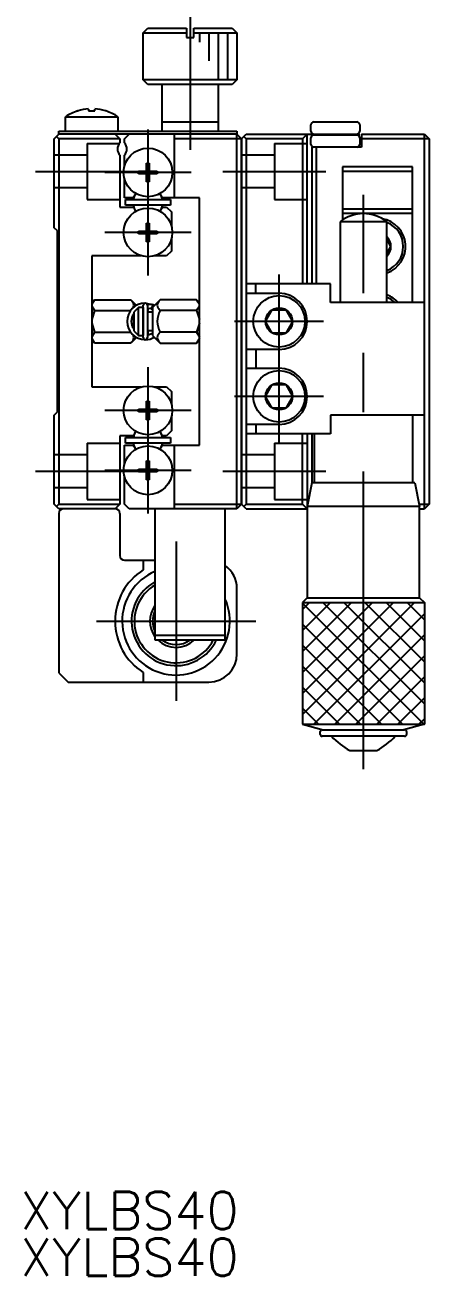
# Model space of a CAD drawing. Extents: x 1 to 282, y 0 to 201.
# Drawn here: x 0.5 to 43.6, y 0 to 133.5 of the extents above; entities that cross this region are included whole.
import ezdxf

# ---------------------------------------------------------------- set-up
doc = ezdxf.new("R2010")
doc.units = 0
doc.linetypes.add('CENTER', pattern=[50.8, 31.75, -6.35, 6.35, -6.35])
doc.linetypes.add('DASHED', pattern=[19.05, 12.7, -6.35])
doc.layers.get('0').update_dxf_attribs({"linetype": 'CONTINUOUS'})
doc.layers.add('CENTER', color=1, linetype='CENTER')
doc.styles.get("Standard").update_dxf_attribs({"font": 'txt.shx', "height": 3, "bigfont": 'bigfont.shx'})

# ---------------------------------------------------------------- blocks, each defined once
blk = doc.blocks.new('*U53')
at = {"color": 7, "linetype": 'CONTINUOUS'}
blk.add_text('XYLBS40', height=4, dxfattribs=at).set_placement((0, 5))
blk = doc.blocks.new('*U54')
at = {"color": 7, "linetype": 'CONTINUOUS'}
blk.add_text('XYLBS40', height=4, dxfattribs=at).set_placement((0, 0))

msp = doc.modelspace()

# ---------------------------------------------------------------- linework, layer by layer
at = {"color": 7, "linetype": 'CONTINUOUS'}
for p, q in [((13.13, 132.7), (13.63, 133.2)), ((13.13, 132.7), (17.73, 132.7)), ((13.13, 127.7), (13.13, 132.7)), ((13.63, 133.2), (17.73, 133.2)), ((17.73, 133.2), (17.73, 132.2)), ((18.53, 132.2), (18.53, 133.2)), ((18.53, 133.2), (22.63, 133.2)), ((18.53, 132.7), (23.13, 132.7)), ((22.63, 133.2), (23.13, 132.7)), ((23.13, 132.7), (23.13, 127.7)), ((17.73, 132.2), (18.53, 132.2)), ((23.13, 127.7), (13.13, 127.7)), ((13.63, 127.2), (13.13, 127.7)), ((22.63, 127.2), (13.63, 127.2)), ((15.13, 127.2), (15.13, 122.2)), ((21.13, 127.2), (21.13, 122.2)), ((23.13, 127.7), (22.63, 127.2)), ((6.13, 124.37), (6.17, 124.37)), ((7.28, 124.57), (7.28, 124.37)), ((7.28, 124.37), (7.98, 124.37)), ((7.98, 124.37), (7.98, 124.57)), ((9.13, 124.37), (9.08, 124.37)), ((4.83, 122.2), (4.83, 123.74)), ((4.83, 123.74), (10.43, 123.74)), ((10.43, 123.74), (10.43, 122.2)), ((15.13, 123.2), (21.13, 123.2)), ((31.03, 122.2), (31.03, 122.9)), ((31.33, 123.2), (35.93, 123.2)), ((36.23, 122.9), (36.23, 122.2)), ((3.63, 121.4), (4.13, 121.9)), ((4.13, 121.4), (3.88, 121.65)), ((4.13, 122.2), (23.13, 122.2)), ((4.13, 121.9), (4.13, 122.2)), ((23.13, 121.9), (4.13, 121.9)), ((10.13, 121.9), (10.63, 121.4)), ((11.13, 121.4), (11.63, 121.9)), ((16.43, 121.9), (16.43, 115.1)), ((23.13, 122.2), (23.13, 121.9)), ((23.13, 121.9), (23.63, 121.4)), ((23.13, 81.9), (23.13, 121.9)), ((23.63, 121.4), (24.13, 121.9)), ((24.13, 121.4), (23.88, 121.65)), ((24.13, 121.9), (30.63, 121.9)), ((30.63, 121.9), (30.13, 121.4)), ((30.63, 105.9), (30.63, 121.9)), ((30.63, 121.9), (36.13, 121.9)), ((31.33, 121.8), (35.93, 121.8)), ((32.08, 121.9), (32.08, 121.8)), ((32.2, 121.9), (32.2, 121.8)), ((33.63, 121.9), (33.63, 121.8)), ((35, 121.9), (35, 121.8)), ((35.18, 121.9), (35.18, 121.8)), ((35.63, 121.9), (35.63, 121.8)), ((36.13, 121.9), (36.13, 121.72)), ((36.43, 121.9), (43.13, 121.9)), ((36.43, 121.9), (36.43, 120.5)), ((43.13, 121.9), (43.63, 121.4)), ((43.13, 81.9), (43.13, 121.9)), ((3.63, 111.9), (3.63, 121.4)), ((10.63, 121.4), (4.13, 121.4)), ((4.13, 121.4), (4.13, 82.4)), ((10.63, 121.4), (10.63, 120.96)), ((11.13, 120.96), (11.13, 121.4)), ((23.63, 121.4), (16.43, 121.4)), ((23.63, 82.4), (23.63, 121.4)), ((23.63, 121.4), (23.63, 82.4)), ((30.13, 121.4), (24.13, 121.4)), ((24.13, 121.4), (24.13, 82.4)), ((30.13, 121.4), (30.13, 105.9)), ((31.03, 120.8), (31.03, 121.5)), ((36.43, 120.5), (31.13, 120.5)), ((31.13, 120.5), (31.13, 105.9)), ((31.63, 105.9), (31.63, 120.5)), ((36.13, 120.58), (36.13, 120.5)), ((36.23, 121.5), (36.23, 120.8)), ((43.63, 121.4), (36.43, 121.4)), ((43.63, 121.4), (43.63, 82.4)), ((10.63, 119.64), (10.63, 114.1)), ((11.13, 118.51), (11.13, 119.64)), ((12.63, 117.65), (12.63, 117.94)), ((12.63, 117.94), (13.42, 117.94)), ((13.42, 117.65), (12.63, 117.65)), ((13.16, 117.65), (13.16, 117.94)), ((13.48, 118.8), (13.77, 118.8)), ((13.48, 118), (13.48, 118.8)), ((13.48, 118.27), (13.77, 118.27)), ((13.48, 116.8), (13.48, 117.59)), ((13.77, 118.8), (13.77, 118)), ((13.77, 117.59), (13.77, 116.8)), ((13.83, 117.94), (14.63, 117.94)), ((14.63, 117.65), (13.83, 117.65)), ((14.1, 117.94), (14.1, 117.65)), ((14.63, 117.94), (14.63, 117.65)), ((41.88, 118.4), (34.38, 118.4)), ((34.38, 118.4), (34.38, 112.71)), ((41.88, 117.9), (34.38, 117.9)), ((41.88, 103.9), (41.88, 118.4)), ((11.13, 115.1), (11.13, 117.08)), ((13.77, 117.33), (13.48, 117.33)), ((13.77, 116.8), (13.48, 116.8)), ((12.07, 115.1), (11.13, 115.1)), ((11.23, 114.9), (16.03, 114.9)), ((11.23, 114.3), (11.23, 114.9)), ((12.22, 115.36), (12.07, 115.1)), ((15.18, 115.1), (15.03, 115.36)), ((19.13, 115.1), (15.18, 115.1)), ((16.03, 114.9), (16.03, 114.3)), ((19.13, 88.7), (19.13, 115.1)), ((10.63, 114.1), (12.08, 114.1)), ((16.03, 114.3), (11.23, 114.3)), ((12.08, 114.1), (12.2, 113.88)), ((15, 113.8), (15.18, 114.1)), ((15.18, 114.1), (15.63, 114.1)), ((15.63, 114.1), (16.13, 113.6)), ((16.13, 113.6), (16.13, 112.11)), ((34.38, 113.9), (41.88, 113.9)), ((13.48, 112.4), (13.77, 112.4)), ((13.48, 111.6), (13.48, 112.4)), ((13.77, 112.4), (13.77, 111.6)), ((34.13, 112.52), (34.13, 103.9)), ((39.13, 112.52), (34.13, 112.52)), ((41.88, 113.4), (34.38, 113.4)), ((39.13, 103.9), (39.13, 112.52)), ((3.98, 111.55), (3.63, 111.9)), ((3.98, 92.25), (3.98, 111.55)), ((12.63, 111.25), (12.63, 111.54)), ((12.63, 111.54), (13.42, 111.54)), ((13.42, 111.25), (12.63, 111.25)), ((13.16, 111.25), (13.16, 111.54)), ((13.48, 111.87), (13.77, 111.87)), ((13.48, 110.4), (13.48, 111.19)), ((13.77, 110.93), (13.48, 110.93)), ((13.77, 111.19), (13.77, 110.4)), ((13.83, 111.54), (14.63, 111.54)), ((14.63, 111.25), (13.83, 111.25)), ((14.1, 111.54), (14.1, 111.25)), ((14.63, 111.54), (14.63, 111.25)), ((13.77, 110.4), (13.48, 110.4)), ((16.13, 110.68), (16.13, 109.4)), ((39.57, 109.9), (39.13, 110.67)), ((39.13, 109.13), (39.57, 109.9)), ((12.91, 108.9), (7.63, 108.9)), ((7.63, 108.9), (7.63, 94.9)), ((15.63, 108.9), (14.34, 108.9)), ((16.13, 109.4), (15.63, 108.9)), ((33.13, 105.9), (24.13, 105.9)), ((25.13, 104.9), (25.13, 105.9)), ((33.13, 103.9), (33.13, 105.9)), ((7.63, 103.91), (7.93, 104.21)), ((7.93, 104.21), (7.63, 103.73)), ((7.93, 104.21), (11.82, 104.21)), ((11.82, 104.21), (12.42, 103.61)), ((14.94, 104.21), (14.13, 103.4)), ((18.83, 104.21), (14.94, 104.21)), ((19.13, 103.91), (18.83, 104.21)), ((18.83, 104.21), (19.13, 103.73)), ((24.13, 104.9), (27.63, 104.9)), ((7.63, 103.53), (7.93, 103.05)), ((7.93, 103.05), (7.63, 102.09)), ((7.93, 103.05), (11.78, 103.05)), ((12.63, 103.4), (12.13, 102.9)), ((12.13, 102.9), (12.13, 100.9)), ((13.13, 103.4), (12.63, 103.4)), ((12.63, 100.4), (12.63, 103.4)), ((13.13, 100.17), (13.13, 103.62)), ((13.13, 103.4), (13.13, 100.4)), ((13.39, 103.85), (13.9, 103.74)), ((13.57, 103.69), (13.58, 103.69)), ((13.58, 103.69), (13.61, 103.71)), ((13.58, 103.62), (13.58, 100.17)), ((14.13, 102.9), (13.58, 102.9)), ((13.61, 103.71), (13.64, 103.72)), ((13.63, 102.9), (13.63, 103.18)), ((13.64, 103.72), (13.68, 103.73)), ((13.68, 103.73), (13.71, 103.73)), ((13.71, 103.73), (13.75, 103.74)), ((13.75, 103.74), (13.78, 103.74)), ((13.78, 103.74), (13.82, 103.74)), ((13.82, 103.74), (13.86, 103.75)), ((13.86, 103.75), (13.89, 103.74)), ((13.89, 103.74), (13.93, 103.74)), ((13.93, 103.74), (13.96, 103.74)), ((13.96, 103.27), (13.95, 103.27)), ((14.13, 103.18), (13.95, 103.27)), ((13.96, 103.74), (14, 103.73)), ((13.97, 103.28), (13.96, 103.28)), ((13.96, 103.28), (13.96, 103.27)), ((13.98, 103.3), (13.97, 103.29)), ((13.97, 103.29), (13.97, 103.28)), ((13.99, 103.31), (13.98, 103.3)), ((13.98, 103.3), (13.98, 103.3)), ((14, 103.33), (13.99, 103.31)), ((14, 103.73), (14.03, 103.72)), ((14.01, 103.34), (14, 103.33)), ((14, 103.33), (14, 103.33)), ((14.03, 103.38), (14.01, 103.35)), ((14.01, 103.35), (14.01, 103.34)), ((14.03, 103.72), (14.1, 103.7)), ((14.04, 103.41), (14.03, 103.38)), ((14.06, 103.45), (14.04, 103.41)), ((14.08, 103.48), (14.06, 103.45)), ((14.09, 103.52), (14.08, 103.48)), ((14.1, 103.55), (14.09, 103.52)), ((14.1, 103.7), (14.13, 103.69)), ((14.12, 103.59), (14.1, 103.55)), ((14.13, 103.63), (14.12, 103.61)), ((14.12, 103.61), (14.12, 103.6)), ((14.12, 103.6), (14.12, 103.59)), ((14.13, 103.69), (14.13, 103.69)), ((14.13, 103.69), (14.13, 103.68)), ((14.32, 103.59), (14.13, 103.69)), ((14.13, 103.68), (14.14, 103.68)), ((14.14, 103.67), (14.13, 103.66)), ((14.13, 103.66), (14.13, 103.65)), ((14.13, 103.65), (14.13, 103.64)), ((14.13, 103.64), (14.13, 103.63)), ((14.13, 103.4), (14.13, 100.4)), ((14.14, 103.68), (14.14, 103.67)), ((14.14, 103.67), (14.14, 103.67)), ((18.83, 103.05), (14.94, 103.05)), ((19.13, 103.53), (18.83, 103.05)), ((18.83, 103.05), (19.13, 102.09)), ((26.18, 101.9), (26.9, 103.15)), ((26.9, 103.15), (28.35, 103.15)), ((28.35, 103.15), (29.07, 101.9)), ((43.13, 103.9), (33.13, 103.9)), ((7.63, 101.7), (7.93, 100.74)), ((19.13, 101.7), (18.83, 100.74)), ((26.9, 100.65), (26.18, 101.9)), ((29.07, 101.9), (28.35, 100.65)), ((7.93, 100.74), (7.63, 100.26)), ((7.93, 100.74), (11.78, 100.74)), ((12.42, 100.19), (11.82, 99.59)), ((12.13, 100.9), (12.63, 100.4)), ((12.63, 100.4), (13.13, 100.4)), ((14.13, 100.9), (13.58, 100.9)), ((14.13, 100.61), (13.58, 100.41)), ((13.63, 100.9), (13.63, 100.62)), ((14.13, 100.4), (14.94, 99.59)), ((18.83, 100.74), (14.94, 100.74)), ((18.83, 100.74), (19.13, 100.26)), ((28.35, 100.65), (26.9, 100.65)), ((7.63, 100.07), (7.93, 99.59)), ((7.93, 99.59), (7.63, 99.89)), ((11.82, 99.59), (7.93, 99.59)), ((14.94, 99.59), (18.83, 99.59)), ((19.13, 100.07), (18.83, 99.59)), ((18.83, 99.59), (19.13, 99.89)), ((27.63, 98.9), (24.13, 98.9)), ((25.13, 98.9), (25.13, 96.9)), ((24.13, 96.9), (27.63, 96.9)), ((7.63, 94.9), (12.91, 94.9)), ((14.34, 94.9), (15.63, 94.9)), ((15.63, 94.9), (16.13, 94.4)), ((26.18, 93.9), (26.9, 95.15)), ((26.9, 95.15), (28.35, 95.15)), ((28.35, 95.15), (29.07, 93.9)), ((16.13, 94.4), (16.13, 93.11)), ((26.9, 92.65), (26.18, 93.9)), ((29.07, 93.9), (28.35, 92.65)), ((3.63, 91.9), (3.98, 92.25)), ((12.63, 92.25), (12.63, 92.54)), ((12.63, 92.54), (13.42, 92.54)), ((13.42, 92.25), (12.63, 92.25)), ((13.16, 92.25), (13.16, 92.54)), ((13.48, 93.4), (13.77, 93.4)), ((13.48, 92.6), (13.48, 93.4)), ((13.48, 92.87), (13.77, 92.87)), ((13.48, 91.4), (13.48, 92.19)), ((13.77, 93.4), (13.77, 92.6)), ((13.77, 92.19), (13.77, 91.4)), ((13.83, 92.54), (14.63, 92.54)), ((14.63, 92.25), (13.83, 92.25)), ((14.1, 92.54), (14.1, 92.25)), ((14.63, 92.54), (14.63, 92.25)), ((28.35, 92.65), (26.9, 92.65)), ((3.63, 82.4), (3.63, 91.9)), ((13.77, 91.93), (13.48, 91.93)), ((13.77, 91.4), (13.48, 91.4)), ((16.13, 91.68), (16.13, 90.2)), ((27.63, 90.9), (24.13, 90.9)), ((25.13, 90.9), (25.13, 89.9)), ((43.13, 91.9), (33.13, 91.9)), ((33.13, 91.9), (33.13, 89.9)), ((41.88, 91.9), (41.88, 84.65)), ((12.08, 89.7), (10.63, 89.7)), ((10.63, 89.7), (10.63, 82.4)), ((11.23, 89.5), (16.03, 89.5)), ((11.23, 88.9), (11.23, 89.5)), ((12.2, 89.92), (12.08, 89.7)), ((15.18, 89.7), (15, 89.99)), ((15.63, 89.7), (15.18, 89.7)), ((16.13, 90.2), (15.63, 89.7)), ((16.03, 89.5), (16.03, 88.9)), ((33.13, 89.9), (24.13, 89.9)), ((30.13, 82.4), (30.13, 89.9)), ((30.63, 89.9), (30.63, 72.4)), ((31.13, 89.9), (31.13, 84.65)), ((31.38, 89.9), (31.38, 84.65)), ((11.13, 86.71), (11.13, 88.7)), ((11.13, 88.7), (12.07, 88.7)), ((16.03, 88.9), (11.23, 88.9)), ((12.07, 88.7), (12.22, 88.44)), ((15.03, 88.44), (15.18, 88.7)), ((15.18, 88.7), (19.13, 88.7)), ((16.43, 88.7), (16.43, 81.9)), ((13.48, 87), (13.77, 87)), ((13.48, 86.2), (13.48, 87)), ((13.77, 87), (13.77, 86.2)), ((12.63, 85.85), (12.63, 86.14)), ((12.63, 86.14), (13.42, 86.14)), ((13.42, 85.85), (12.63, 85.85)), ((13.16, 85.85), (13.16, 86.14)), ((13.48, 86.47), (13.77, 86.47)), ((13.48, 85), (13.48, 85.79)), ((13.77, 85.53), (13.48, 85.53)), ((13.77, 85.79), (13.77, 85)), ((13.83, 86.14), (14.63, 86.14)), ((14.63, 85.85), (13.83, 85.85)), ((14.1, 86.14), (14.1, 85.85)), ((14.63, 86.14), (14.63, 85.85)), ((11.13, 82.4), (11.13, 85.28)), ((13.77, 85), (13.48, 85)), ((31.13, 84.65), (30.63, 82.15)), ((42.13, 84.65), (31.13, 84.65)), ((42.13, 84.65), (42.63, 82.15)), ((4.13, 81.9), (3.63, 82.4)), ((4.13, 82.4), (3.88, 82.15)), ((4.13, 82.4), (10.63, 82.4)), ((10.13, 81.9), (4.13, 81.9)), ((10.63, 82.4), (10.13, 81.9)), ((11.63, 81.9), (11.13, 82.4)), ((23.13, 81.9), (11.63, 81.9)), ((14.38, 81.9), (14.38, 67.9)), ((16.43, 82.4), (23.63, 82.4)), ((21.88, 67.9), (21.88, 81.9)), ((23.63, 82.4), (23.13, 81.9)), ((24.13, 81.9), (23.63, 82.4)), ((24.13, 82.4), (23.88, 82.15)), ((24.13, 82.4), (30.13, 82.4)), ((24.13, 81.9), (30.63, 81.9)), ((30.13, 82.4), (30.63, 81.9)), ((42.63, 82.15), (30.63, 82.15)), ((42.58, 82.4), (43.63, 82.4)), ((42.63, 72.4), (42.63, 82.15)), ((42.63, 81.9), (43.13, 81.9)), ((43.63, 82.4), (43.13, 81.9)), ((4.13, 81.4), (4.13, 64.4)), ((10.63, 81.4), (10.63, 76.9)), ((11.13, 76.4), (14.38, 76.4)), ((13.13, 76.4), (13.13, 75.38)), ((23.13, 66.4), (23.13, 73.4)), ((30.63, 72.4), (30.13, 71.9)), ((30.63, 72.4), (42.63, 72.4)), ((42.63, 72.4), (43.13, 71.9)), ((30.13, 71.9), (30.13, 58.9)), ((30.13, 71.9), (43.13, 71.9)), ((43.13, 71.9), (43.13, 58.9)), ((14.38, 68.4), (21.88, 68.4)), ((14.38, 67.9), (21.88, 67.9)), ((4.13, 64.4), (5.13, 63.4)), ((13.13, 64.42), (13.13, 63.4)), ((5.13, 63.4), (20.13, 63.4)), ((30.13, 58.9), (32.33, 58.31)), ((30.13, 58.9), (43.13, 58.9)), ((43.13, 58.9), (40.93, 58.31)), ((32.03, 57.81), (32.03, 58.11)), ((32.23, 58.31), (41.03, 58.31)), ((41.03, 57.61), (32.23, 57.61)), ((41.23, 58.11), (41.23, 57.81)), ((35.18, 56.1), (38.07, 56.1))]:
    msp.add_line(p, q, dxfattribs=at)
at = {"color": 3, "linetype": 'CONTINUOUS'}
for p, q in [((19.13, 132.7), (19.13, 131.7)), ((20.13, 132.7), (20.13, 129.7)), ((21.13, 132.7), (21.13, 127.7)), ((22.13, 132.7), (22.13, 127.7)), ((30.13, 71.16), (30.86, 71.9)), ((30.13, 68.92), (33.11, 71.9)), ((30.13, 66.67), (35.35, 71.9)), ((30.13, 64.43), (37.6, 71.9)), ((30.13, 62.18), (39.84, 71.9)), ((30.13, 59.94), (42.09, 71.9)), ((30.13, 71.83), (43.06, 58.9)), ((32.3, 71.9), (43.13, 61.08)), ((34.55, 71.9), (43.13, 63.32)), ((36.79, 71.9), (43.13, 65.57)), ((39.04, 71.9), (43.13, 67.81)), ((41.28, 71.9), (43.13, 70.06)), ((30.13, 69.59), (40.81, 58.9)), ((31.33, 58.9), (43.13, 70.69)), ((33.58, 58.9), (43.13, 68.45)), ((30.13, 67.34), (38.57, 58.9)), ((35.82, 58.9), (43.13, 66.2)), ((30.13, 65.1), (36.32, 58.9)), ((30.13, 62.85), (34.08, 58.9)), ((38.07, 58.9), (43.13, 63.96)), ((40.31, 58.9), (43.13, 61.71)), ((30.13, 60.61), (31.83, 58.9)), ((42.56, 58.9), (43.13, 59.47))]:
    msp.add_line(p, q, dxfattribs=at)
at = {"color": 3, "linetype": 'DASHED'}
for p, q in [((7.13, 120.9), (10.58, 120.9)), ((7.13, 120.9), (7.13, 114.9)), ((27.13, 120.9), (30.63, 120.9)), ((27.13, 120.9), (27.13, 114.9)), ((7.13, 119.65), (3.63, 119.65)), ((27.13, 119.65), (23.63, 119.65)), ((7.13, 116.15), (3.63, 116.15)), ((7.13, 114.9), (10.63, 114.9)), ((27.13, 116.15), (23.63, 116.15)), ((27.13, 114.9), (30.63, 114.9)), ((7.13, 88.9), (10.63, 88.9)), ((7.13, 88.9), (7.13, 82.9)), ((27.13, 88.9), (30.63, 88.9)), ((27.13, 88.9), (27.13, 82.9)), ((7.13, 87.65), (3.63, 87.65)), ((27.13, 87.65), (23.63, 87.65)), ((7.13, 84.15), (3.63, 84.15)), ((27.13, 84.15), (23.63, 84.15)), ((7.13, 82.9), (10.63, 82.9)), ((27.13, 82.9), (30.63, 82.9))]:
    msp.add_line(p, q, dxfattribs=at)
at = {"color": 7, "linetype": 'CONTINUOUS'}
for centre, radius in [((13.63, 117.8), 2.6), ((13.63, 111.4), 2.6), ((27.63, 101.9), 2.75), ((27.63, 101.9), 1.44), ((27.63, 93.9), 2.75), ((13.63, 92.4), 2.6), ((27.63, 93.9), 1.44), ((13.63, 86), 2.6)]:
    msp.add_circle(centre, radius, dxfattribs=at)
for centre, radius, start, end in [((7.63, 119.6), 5, 107.4576, 124.0558), ((7.63, 119.6), 4.99, 94.0239, 107.0039), ((7.63, 119.6), 4.99, 72.9961, 85.9761), ((7.63, 119.6), 5, 55.9442, 72.5424), ((31.33, 122.9), 0.3, 90, 180), ((35.93, 122.9), 0.3, 360, 90), ((31.33, 122.2), 0.3, 180, 270), ((31.33, 121.5), 0.3, 90, 180), ((35.93, 122.2), 0.3, 270, 0), ((35.93, 121.5), 0.3, 360, 90), ((11.38, 120.3), 1, 138.5904, 221.4096), ((10.38, 120.3), 1, 318.5904, 41.4096), ((31.33, 120.8), 0.3, 180, 270), ((35.93, 120.8), 0.3, 270, 0), ((13.42, 118), 0.06, 270, 0), ((13.42, 117.59), 0.06, 360, 90), ((13.83, 118), 0.06, 180, 270), ((13.83, 117.59), 0.06, 90, 180), ((13.63, 114.6), 1.59, 143.8028, 169.1069), ((13.74, 114.48), 1.75, 142.9939, 151.3786), ((13.51, 114.48), 1.75, 28.6214, 37.0061), ((13.63, 114.6), 1.59, 10.8931, 36.1972), ((13.63, 114.6), 1.59, 190.8931, 216.1972), ((13.74, 114.71), 1.75, 208.6214, 217.0061), ((13.63, 114.6), 1.59, 323.8028, 349.1069), ((13.51, 114.71), 1.75, 322.9939, 331.3786), ((36.63, 109.4), 4, 51.3178, 128.6822), ((38.13, 109.9), 3, 289.4712, 80.1185), ((38.13, 109.9), 2.75, 291.3237, 68.6763), ((13.42, 111.6), 0.06, 270, 0), ((13.42, 111.19), 0.06, 360, 90), ((13.83, 111.6), 0.06, 180, 270), ((13.83, 111.19), 0.06, 90, 180), ((38.13, 109.9), 1.44, 313.8538, 46.1462), ((10.79, 103.17), 1.46, 30.8801, 44.6127), ((15.96, 103.17), 1.46, 135.3873, 149.1199), ((27.63, 101.9), 3, 270, 90), ((38.13, 101.9), 3, 41.8103, 70.5288), ((38.13, 101.9), 2.75, 46.6583, 68.6763), ((13.35, 101.9), 1.95, 90.7433, 269.2229), ((11.57, 103.63), 0.554, 329.0926, 31.283), ((13.35, 103.62), 0.225, 360, 180), ((13.85, 103.02), 0.271, 66.8141, 180.7729), ((15.18, 103.63), 0.554, 148.717, 210.9074), ((16.94, 101.9), 2.31, 150.0163, 209.9837), ((15.91, 104.06), 1.4, 210.5297, 225.8349), ((13.35, 101.9), 1.5, 144.7293, 215.2707), ((9.81, 101.9), 2.31, 342.5642, 17.4237), ((11.57, 100.17), 0.554, 328.717, 30.9384), ((13.35, 100.17), 0.225, 180, 360), ((13.35, 101.9), 1.95, 270.7814, 299.7569), ((13.85, 100.78), 0.274, 179.6299, 264.6503), ((15.18, 100.17), 0.554, 149.0926, 211.283), ((15.91, 99.74), 1.4, 134.1651, 149.4703), ((10.79, 100.63), 1.46, 315.3886, 329.1199), ((15.96, 100.63), 1.46, 210.8801, 224.6139), ((15.96, 100.63), 1.46, 225.3861, 225.3873), ((27.63, 93.9), 3, 270, 90), ((13.42, 92.6), 0.06, 270, 0), ((13.42, 92.19), 0.06, 360, 90), ((13.83, 92.6), 0.06, 180, 270), ((13.83, 92.19), 0.06, 90, 180), ((13.63, 89.2), 1.59, 143.8028, 169.1069), ((13.74, 89.08), 1.75, 142.9939, 151.3786), ((13.51, 89.08), 1.75, 28.6214, 37.0061), ((13.63, 89.2), 1.59, 10.8931, 36.1972), ((13.63, 89.2), 1.59, 190.8931, 216.1972), ((13.74, 89.31), 1.75, 208.6214, 217.0061), ((13.63, 89.2), 1.59, 323.8028, 349.1069), ((13.51, 89.31), 1.75, 322.9939, 331.3786), ((13.42, 86.2), 0.06, 270, 0), ((13.42, 85.79), 0.06, 360, 90), ((13.83, 86.2), 0.06, 180, 270), ((13.83, 85.79), 0.06, 90, 180), ((4.63, 81.4), 0.5, 90, 180), ((10.13, 81.4), 0.5, 0, 90), ((11.13, 76.9), 0.5, 180, 270), ((16.63, 69.9), 6.5, 122.579, 237.421), ((16.63, 69.9), 5.75, 113.0357, 24.0706), ((20.13, 73.4), 3, 0, 54.3147), ((16.63, 69.9), 4.75, 118.2737, 335.0989), ((16.63, 69.9), 4.45, 120.3724, 333.2924), ((16.63, 69.9), 2.8, 143.4725, 216.5275), ((16.63, 69.9), 2.5, 154.1581, 205.8419), ((16.63, 69.9), 2.8, 225.5847, 314.4153), ((16.63, 69.9), 2.5, 233.1301, 306.8699), ((20.13, 66.4), 3, 270, 360), ((32.23, 58.11), 0.2, 90, 180), ((32.23, 57.81), 0.2, 180, 270), ((38.94, 62.99), 7.85, 223.2792, 241.3848), ((34.31, 62.99), 7.85, 298.6152, 316.7208), ((41.03, 58.11), 0.2, 0, 90), ((41.03, 57.81), 0.2, 270, 0)]:
    msp.add_arc(centre, radius, start, end, dxfattribs=at)
at = {"layer": 'CENTER', "color": 1, "linetype": 'CENTER'}
for p, q in [((18.13, 135.2), (18.13, 120.2)), ((13.63, 122.4), (13.63, 106.8)), ((1.63, 117.9), (12.63, 117.9)), ((18.23, 117.8), (9.03, 117.8)), ((21.63, 117.9), (32.63, 117.9)), ((36.63, 54.11), (36.63, 115.4)), ((18.23, 111.4), (9.03, 111.4)), ((27.63, 88.9), (27.63, 106.9)), ((32.38, 101.9), (22.88, 101.9)), ((13.63, 97), (13.63, 81.4)), ((32.38, 93.9), (22.88, 93.9)), ((18.23, 92.4), (9.03, 92.4)), ((1.63, 85.9), (12.63, 85.9)), ((18.23, 86), (9.03, 86)), ((21.63, 85.9), (32.63, 85.9)), ((16.63, 78.4), (16.63, 61.4)), ((8.13, 69.9), (25.13, 69.9))]:
    msp.add_line(p, q, dxfattribs=at)

# ---------------------------------------------------------------- block references
at = {"color": 7, "linetype": 'CONTINUOUS'}
for name in ['*U53', '*U54']:
    msp.add_blockref(name, (0, 0), dxfattribs=at)

doc.saveas('drawing.dxf')
